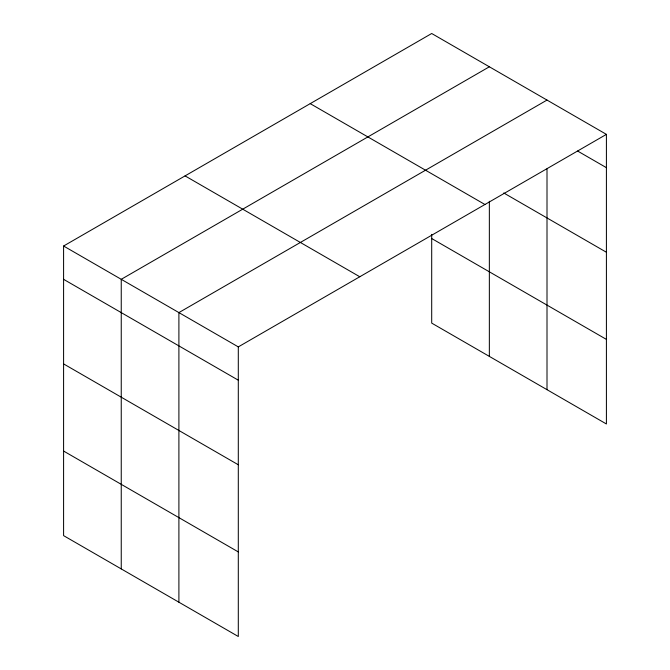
<?xml version="1.0" encoding="UTF-8"?>
<svg xmlns="http://www.w3.org/2000/svg" width="670" height="670" viewBox="0 0 670 670"><rect width="100%" height="100%" fill="white"/><g stroke="black" fill="none" stroke-linecap="round" stroke-linejoin="round"><path stroke-width="1" d="M606.409 134.369L431.698 33.5L63.591 246.024L63.591 535.631L238.302 636.5L238.302 346.892L606.409 134.369L606.409 423.976L431.698 323.108L431.698 234.374M547.005 168.874L547.005 389.68M489.351 66.791L121.245 279.315L121.245 568.922M547.005 100.073L178.898 312.597L178.898 602.204M577.607 151.035L606.409 167.667M503.765 192.985L606.409 252.247M310.218 103.632L484.938 204.501M431.698 238.528L606.409 339.397M185.062 175.892L359.782 276.76M63.591 246.024L238.302 346.892M63.591 279.323L238.302 380.192M63.591 363.902L238.302 464.771M63.591 451.052L238.302 551.921M489.351 201.268L489.351 356.39"/></g></svg>
